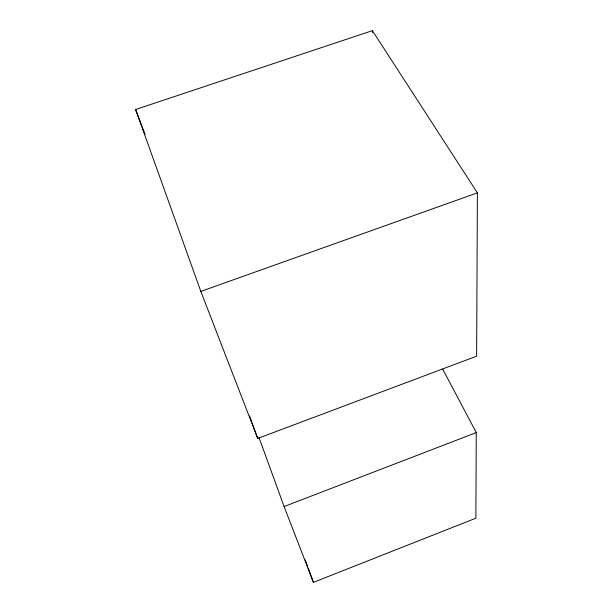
<?xml version="1.0" encoding="UTF-8"?>
<svg xmlns="http://www.w3.org/2000/svg" width="613" height="613" viewBox="0 0 613 613"><rect width="100%" height="100%" fill="white"/><g stroke="black" fill="none" stroke-linecap="round" stroke-linejoin="round"><path stroke-width="0.92" d="M442.693 369.11L476.27 432.594L475.872 518.192L313.412 582.35L284.08 506.545L259.023 437.529M477.404 192.857L476.63 356.191L257.721 438.441L200.826 291.413L135.596 109.497L372.397 30.65L477.404 192.857L200.826 291.413M284.08 506.545L476.27 432.594M135.596 109.497L145.128 134.5M305.266 559.983L307.542 566.243M308.201 568.036L313.412 582.35M249.591 415.951L257.721 438.441M372.397 30.65L372.597 32.55"/></g></svg>
